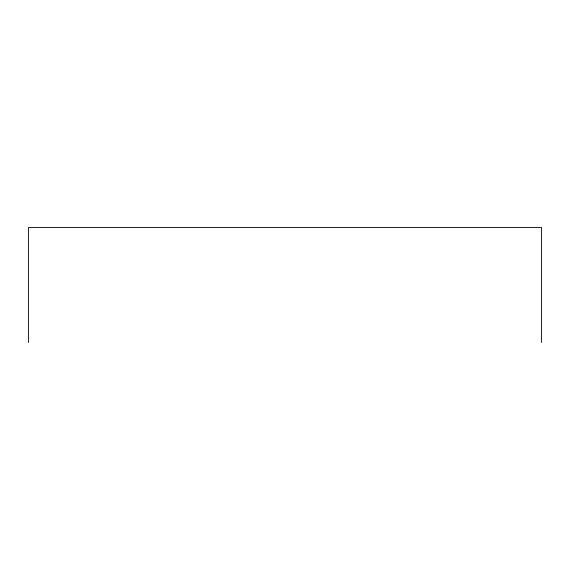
<?xml version="1.0" encoding="UTF-8"?>
<svg xmlns="http://www.w3.org/2000/svg" width="570" height="570" viewBox="0 0 570 570"><rect width="100%" height="100%" fill="white"/><g stroke="black" fill="none" stroke-linecap="round" stroke-linejoin="round"><path stroke-width="0.85" d="M541.5 342.499L541.5 227.501L28.5 227.501L28.5 342.499"/></g></svg>
